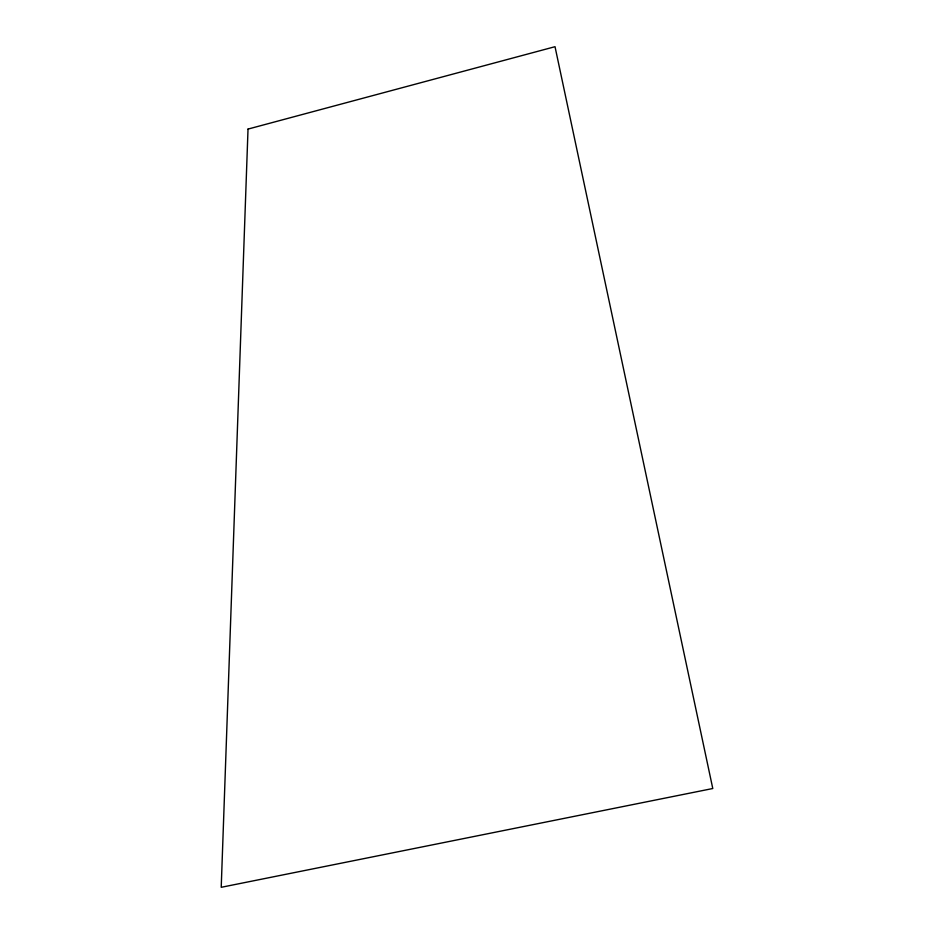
<?xml version="1.0" encoding="UTF-8"?>
<svg xmlns="http://www.w3.org/2000/svg" width="934" height="934" viewBox="0 0 934 934"><rect width="100%" height="100%" fill="white"/><g stroke="black" fill="none" stroke-linecap="round" stroke-linejoin="round"><path stroke-width="1.4" d="M248.024 129.079L221.218 887.3L712.782 788.518L555.018 46.7L248.024 129.079"/></g></svg>
